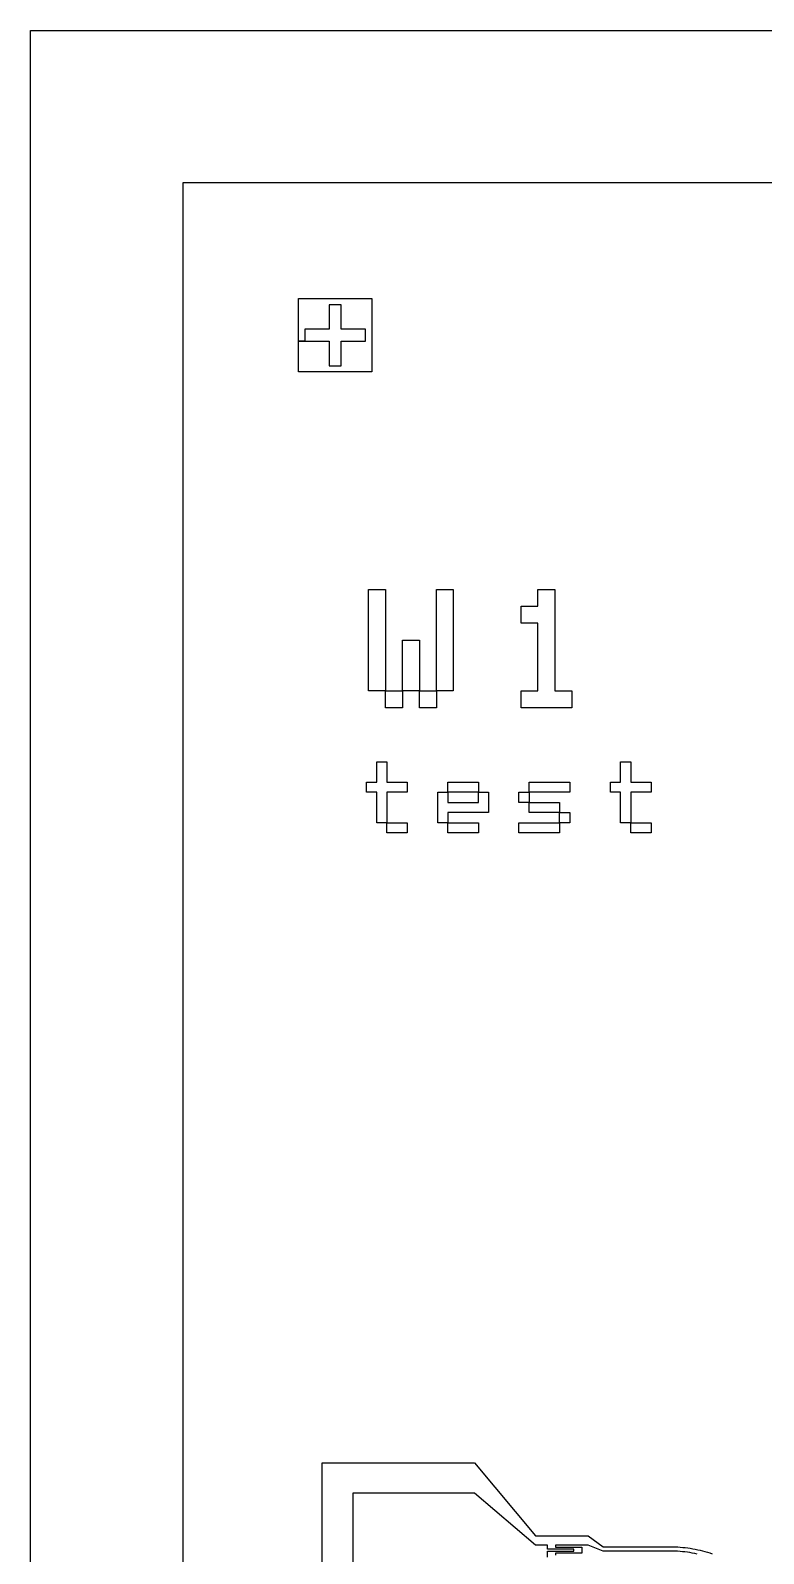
# Model space of a CAD drawing. Extents: x -2500 to 2500, y -2500 to 2500.
# Drawn here: x -2500 to -1297, y 1 to 2500 of the extents above; entities that cross this region are included whole.
import ezdxf

# ---------------------------------------------------------------- set-up
doc = ezdxf.new("R2010")
doc.units = 0
doc.layers.add('L0D0', color=1, linetype='CONTINUOUS')

msp = doc.modelspace()

# ---------------------------------------------------------------- linework, layer by layer
at = {"layer": 'L0D0'}
for points in [[(-2500, -2500), (-2500, -2250), (-2250, -2250), (2250, -2250), (2250, 2250), (-2250, 2250), (-2250, -2250), (-2500, -2250), (-2500, 2500), (2500, 2500), (2500, -2500)], [(-2060, 1940), (-2060, 1990), (-2050, 1990), (-2010, 1990), (-2010, 1950), (-1990, 1950), (-1990, 1990), (-1950, 1990), (-1950, 2010), (-1990, 2010), (-1990, 2050), (-2010, 2050), (-2010, 2010), (-2050, 2010), (-2050, 1990), (-2060, 1990), (-2060, 2060), (-1940, 2060), (-1940, 1940)], [(-1945, 1416.333), (-1945, 1583), (-1917.222, 1583), (-1917.222, 1416.333)], [(-1833.889, 1416.333), (-1833.889, 1583), (-1806.111, 1583), (-1806.111, 1416.333)], [(-1695, 1388.556), (-1695, 1416.333), (-1667.222, 1416.333), (-1667.222, 1527.444), (-1695, 1527.444), (-1695, 1555.222), (-1667.222, 1555.222), (-1667.222, 1583), (-1639.444, 1583), (-1639.444, 1416.333), (-1611.667, 1416.333), (-1611.667, 1388.556)], [(-1889.444, 1416.333), (-1889.444, 1499.667), (-1861.667, 1499.667), (-1861.667, 1416.333)], [(-1917.222, 1388.556), (-1917.222, 1416.333), (-1889.444, 1416.333), (-1889.444, 1388.556)], [(-1861.667, 1388.556), (-1861.667, 1416.333), (-1833.889, 1416.333), (-1833.889, 1388.556)], [(-1931.667, 1200), (-1931.667, 1250), (-1948.333, 1250), (-1948.333, 1266.667), (-1931.667, 1266.667), (-1931.667, 1300), (-1915, 1300), (-1915, 1266.667), (-1881.667, 1266.667), (-1881.667, 1250), (-1915, 1250), (-1915, 1200)], [(-1531.667, 1200), (-1531.667, 1250), (-1548.333, 1250), (-1548.333, 1266.667), (-1531.667, 1266.667), (-1531.667, 1300), (-1515, 1300), (-1515, 1266.667), (-1481.667, 1266.667), (-1481.667, 1250), (-1515, 1250), (-1515, 1200)], [(-1831.667, 1200), (-1831.667, 1250), (-1815, 1250), (-1815, 1233.333), (-1765, 1233.333), (-1765, 1250), (-1748.333, 1250), (-1748.333, 1216.667), (-1815, 1216.667), (-1815, 1200)], [(-1815, 1250), (-1815, 1266.667), (-1765, 1266.667), (-1765, 1250)], [(-1698.333, 1233.333), (-1698.333, 1250), (-1681.667, 1250), (-1681.667, 1233.333)], [(-1681.667, 1250), (-1681.667, 1266.667), (-1615, 1266.667), (-1615, 1250)], [(-1681.667, 1216.667), (-1681.667, 1233.333), (-1631.667, 1233.333), (-1631.667, 1216.667)], [(-1915, 1183.333), (-1915, 1200), (-1881.667, 1200), (-1881.667, 1183.333)], [(-1815, 1183.333), (-1815, 1200), (-1765, 1200), (-1765, 1183.333)], [(-1698.333, 1183.333), (-1698.333, 1200), (-1631.667, 1200), (-1631.667, 1183.333)], [(-1631.667, 1200), (-1631.667, 1216.667), (-1615, 1216.667), (-1615, 1200)], [(-1515, 1183.333), (-1515, 1200), (-1481.667, 1200), (-1481.667, 1183.333)]]:
    msp.add_lwpolyline(points, close=True, dxfattribs=at)
for points in [[(-2021.24, -100), (-2021.24, 150), (-1771.24, 150), (-1671.24, 29.85), (-1584.64, 29.85), (-1560, 12.1), (-1450, 12.1), (-1445.887, 12.06), (-1441.776, 11.94), (-1437.667, 11.741), (-1433.564, 11.462), (-1429.466, 11.104), (-1425.377, 10.666), (-1421.296, 10.149), (-1417.227, 9.553), (-1413.169, 8.878), (-1409.126, 8.124), (-1405.098, 7.293), (-1401.086, 6.383), (-1397.094, 5.396), (-1393.121, 4.331), (-1389.169, 3.19), (-1385.24, 1.972), (-1381.336, 0.678)], [(-1651.632, -4.95), (-1651.632, 4.95), (-1608.232, 4.95), (-1608.232, 8.25), (-1651.632, 8.25), (-1651.632, 14.85), (-1671.24, 14.85), (-1771.24, 100), (-1971.24, 100), (-1971.24, -100)], [(-1406.067, 0.237), (-1410.006, 1.061), (-1413.962, 1.807), (-1417.931, 2.476), (-1421.912, 3.067), (-1425.905, 3.579), (-1429.906, 4.013), (-1433.916, 4.368), (-1437.931, 4.644), (-1441.952, 4.842), (-1445.975, 4.96), (-1450, 5), (-1560, 5), (-1584.64, 14.85), (-1638.432, 14.85), (-1638.432, 11.55), (-1595.032, 11.55), (-1595.032, 1.65), (-1638.432, 1.65), (-1638.432, -1.65)]]:
    msp.add_lwpolyline(points, dxfattribs=at)

doc.saveas('drawing.dxf')
